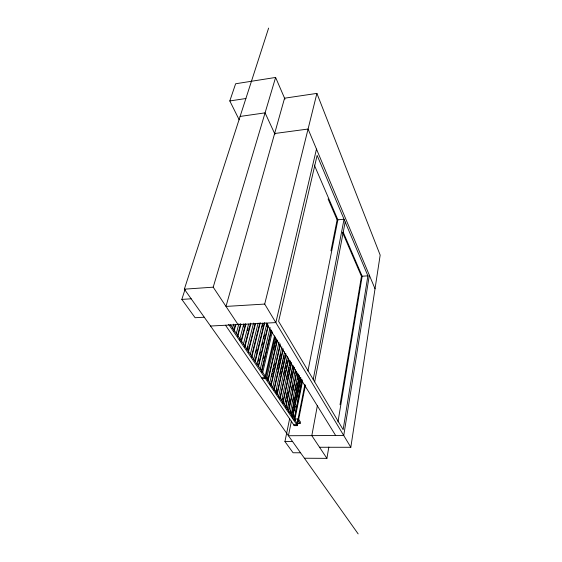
<?xml version="1.0" encoding="UTF-8"?>
<svg xmlns="http://www.w3.org/2000/svg" width="562" height="562" viewBox="0 0 562 562"><rect width="100%" height="100%" fill="white"/><g stroke="black" fill="none" stroke-linecap="round" stroke-linejoin="round"><path stroke-width="0.84" d="M350.821 447.289L380.172 255.106L316.905 93.39L284.569 98.195L226.001 306.423L264.702 304.07L350.821 447.289L319.532 447.254M367.899 275.83L343.143 429.67L278.619 321.352L317.123 155.4L367.899 275.83L361.457 276.279L342.434 232.204M369.339 275.218L343.74 435.508L288.432 435.726L291.397 421.135M337.973 421.95L362.167 276.23L343.185 232.134M340.045 404.717L361.457 276.279M304.414 458.227L326.908 458.353L328.819 447.099M317.389 405.497L311.819 435.634L326.908 458.353M314.671 381.886L345.18 221.948M313.224 379.441L344.035 219.229L337.116 219.882L328.082 198.962M297.818 423.453L300.129 423.432L300.417 421.964L298.401 418.943L295.31 418.978L295.015 420.453M330.969 250.807L337.116 219.882M304.892 384.45L296.884 424.83L293.771 424.858M298.401 418.943L298.106 420.418L300.129 423.432M307.927 371.046L337.881 219.805L314.313 165.066M225.517 325.229L294.319 425.659L297.424 425.638L305.405 385.286M301.984 379.231L294.123 419.997L302.075 380.516M294.804 419.709L302.56 381.092M292.268 416.842L300.298 377.355M292.633 417.889L300.81 377.559M293.259 416.582L293.603 414.868M294.474 410.576L295.345 406.291M296.729 399.427L300.902 378.837M290.069 413.028L298.106 373.948M290.519 412.599L290.87 410.899M292.788 401.556L293.659 397.313M295.057 390.513L295.408 388.82M295.752 387.12L296.455 383.72M297.326 379.476L298.373 374.376M300.551 452.789L293.076 452.761L284.941 441.549L289.697 418.367M291.285 414.707L299.286 375.606M291.397 415.971L299.553 376.034M288.341 411.468L296.659 371.349M288.629 411.89L296.757 372.641M287.112 409.782L295.479 369.691M287.758 408.504L288.109 406.797M288.468 405.09L289.711 399.125M291.664 389.74L292.549 385.476M295.036 373.54L295.394 371.833M285.707 406.459L293.996 367.035M285.812 407.745L294.27 367.478M284.477 404.773L292.809 365.37M285.489 401.774L285.847 400.067M286.213 398.353L287.477 392.36M290.554 377.804L292.001 370.955M292.366 369.241L293.09 365.82M282.082 400.165L282.447 398.472M286.627 378.971L287.533 374.735M287.899 373.042L289.17 367.105M289.535 365.405L290.259 362.019M282.665 403.094L291.355 362.357M282.96 403.53L291.453 363.656M280.241 398.402L288.706 359.223M281.604 400.58L290.161 360.72M278.513 397.137L287.414 356.266M283.81 374.601L284.737 370.344M285.11 368.644L285.847 365.237M286.22 363.53L286.957 360.13M279.757 398.809L288.608 357.91M276.806 394.454L285.826 353.393M277.298 394.053L285.925 354.713M275.745 391.925L284.625 351.742M276.047 392.374L276.806 388.96M280.009 374.433L280.761 371.011M281.14 369.304L281.899 365.883M282.272 364.176L283.03 360.755M283.403 359.048L284.161 355.627M273.996 389.185L283.058 348.517M274.115 390.492L283.164 349.831M272.739 387.534L281.85 346.887M277.214 369.367L280.628 354.13M270.758 385.539L280.185 343.853M271.067 386.003L280.29 345.18M269.493 383.881L278.977 342.223M271.551 376.695L272.324 373.294M272.703 371.594L273.476 368.194M273.863 366.494L274.446 363.944M267.856 380.116L277.073 339.975M268.172 380.586L277.375 340.46M275.141 336.87L265.468 378.577L262.131 378.669M266.592 378.451L275.858 338.338M266.908 378.921L267.301 377.221M273.799 349.065L274.586 345.651M274.98 343.944L275.57 341.387M274.53 335.879L264.821 377.622L261.478 377.713M262.679 372.613L272.289 331.777M316.476 149.078L275.844 322.595L210.518 326.03M261.309 371.601L271.158 329.985M261.639 372.086L271.467 330.491M260.234 369.108L270.132 327.52M263.185 358.563L263.789 356.02M258.253 365.946L268.095 325.019M258.59 366.445L268.207 326.389M256.975 364.302L266.866 323.403M258.134 361.387L258.752 358.837M259.777 354.573L260.396 352.023M262.04 345.209L262.658 342.651M263.683 338.394L264.505 334.987M266.564 326.466L267.182 323.916M254.944 361.071L264.224 323.066M255.288 361.577L264.751 322.736M253.659 359.448L262.573 323.15M255.858 352.36L256.483 349.824M262.068 327.042L262.686 324.513M264.702 304.07L316.905 93.39M251.72 357.467L260.325 322.714M250.294 354.474L258.113 323.122M251.586 356.104L259.785 323.038M247.435 349.093L248.081 346.543M248.165 351.053L255.029 323.81M248.299 352.423L255.577 323.494M246.866 349.423L253.546 323.052M244.681 345.925L250.512 323.15M244.821 347.295L250.856 323.691M243.374 344.309L248.58 324.084M247.413 330.519L248.067 327.99M240.922 341.534L245.545 323.761M241.288 342.075L245.903 324.309M239.609 339.926L243.817 323.853M243.508 326.936L244.168 324.393M237.536 335.381L240.641 323.635M237.684 336.764L241.007 324.19M236.216 333.786L238.892 323.726M233.869 329.957L235.225 324.906M234.017 331.362L235.829 324.625M232.542 328.37L233.68 324.162M238.063 324.583L213.209 287.168L275.612 77.444L235.626 83.766L229.802 100.949L239.194 119.804M358.156 533.9L184.35 289.177L268.615 28.1M204.259 317.214L195.119 317.727L181.828 299.406L185.053 289.395M229.802 100.949L245.889 98.519M240.1 116.439L265.074 112.857L274.951 134.199M274.635 133.517L308.074 129.035L375.03 288.784M184.35 289.177L213.209 287.168M181.828 299.406L191.178 298.794M294.045 425.258L297.158 425.237L297.446 423.748L230.504 324.808M284.941 441.549L292.563 441.542M228.643 324.344L297.424 425.638M266.283 323.101L335.676 435.543M275.612 77.444L284.976 99.144"/></g></svg>
